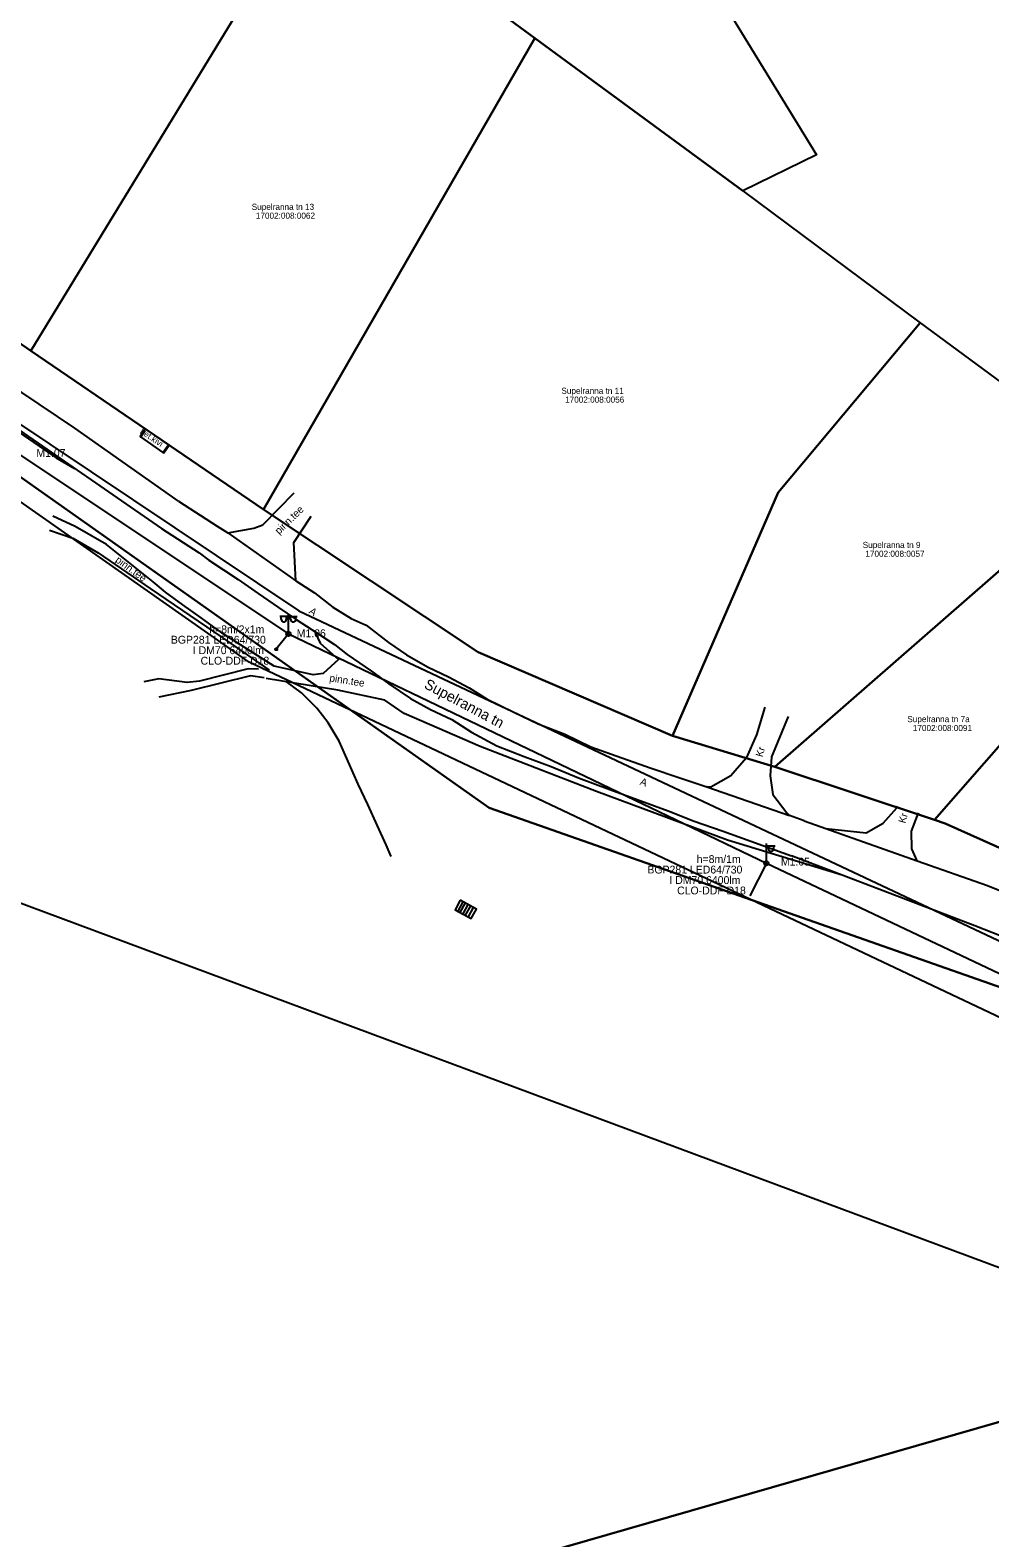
# Model space of a CAD drawing. Extents: x 641338 to 641996, y 6456526 to 6457159.
# Drawn here: x 641646.1 to 641755.8, y 6456646.6 to 6456819.1 of the extents above; entities that cross this region are included whole.
import ezdxf

# ---------------------------------------------------------------- set-up
doc = ezdxf.new("R2010")
doc.units = 0
for name, color, linetype in [('ABIJOONIS', 7, 'Continuous'), ('Default', 7, 'Continuous'), ('MOOTPIIR', 7, 'Continuous'), ('PIIR', 7, 'Continuous'), ('POST', 7, 'Continuous'), ('TEE', 7, 'Continuous'), ('VORK', 7, 'Continuous'), ('VORMISTUS', 7, 'Continuous')]:
    doc.layers.add(name, color=color, linetype=linetype)

# ---------------------------------------------------------------- blocks, each defined once
blk = doc.blocks.new('PUPOST_1')
at = {"layer": 'Default'}
blk.add_circle((0, 0), 0.5, dxfattribs=at)
blk = doc.blocks.new('ANKURP_1')
at = {"layer": 'POST'}
for radius in [0.25, 0.21, 0.17, 0.13, 0.0902, 0.0502, 0.0102]:
    blk.add_circle((0, 0), radius, dxfattribs=at)
blk = doc.blocks.new('VAPOST_1')
at = {"layer": 'Default'}
for p, q in [((0, 0.5), (0, 4.5)), ((0, 4), (2, 4)), ((0.45, 3.36), (0.45, 4)), ((1.68, 3.36), (1.68, 4))]:
    blk.add_line(p, q, dxfattribs=at)
blk.add_arc((1.07, 3.36), 0.613, 180, 0, dxfattribs=at)

msp = doc.modelspace()

# ---------------------------------------------------------------- linework, layer by layer
at = {"layer": 'MOOTPIIR'}
msp.add_lwpolyline([(641419.09, 6456906.88), (641419.17, 6456919.63), (641423.62, 6456921.19), (641434.32, 6456919.36), (641439.6, 6456915.51), (641440.69, 6456913.11), (641487.73, 6456879.21), (641600.94, 6456803.42), (641676.8, 6456752.63), (641781.83, 6456703.16), (641880.77, 6456677.26), (641879.24, 6456671.44), (641824.9, 6456685.67), (641779.4, 6456695.48), (641671.13, 6456746.77), (641560.87, 6456824.15), (641476.06, 6456880.77), (641436.95, 6456912.5), (641434.78, 6456915.4), (641422.58, 6456917.1), (641422.57, 6456907.19)], close=True, dxfattribs=at)
at = {"layer": 'PIIR'}
for points in [[(641420.44, 6456525.64), (641418.08, 6456576.41), (641468.4, 6456569.92), (641468.72, 6456634.28), (641486.12, 6456634.62), (641487.48, 6456704.91), (641470.07, 6456705.14), (641430.06, 6456705.67), (641428.79, 6456633.47), (641420.12, 6456625.94), (641429.7, 6456908.57), (641435.04, 6456910.2), (641582.54, 6456812), (641698.58, 6456730.12), (641784.46, 6456699.96), (641776.88, 6456683.2), (641794.24, 6456670.65), (641686.25, 6456639.52), (641686.92, 6456604.01), (641703.06, 6456581.24), (641637.27, 6456564.65), (641517.65, 6456541.69)], [(641572.98, 6456836.97), (641595.65, 6456874.95), (641598.57, 6456872.91), (641610.16, 6456888.4), (641609.15, 6456889.17), (641616.93, 6456892.36), (641637.52, 6456877.13), (641693.94, 6456835.4), (641713.48, 6456841.57), (641735.99, 6456804.79), (641727.57, 6456800.66), (641703.78, 6456818.14), (641679.06, 6456836.34), (641633.69, 6456870.57), (641591.75, 6456824.28)], [(641594.98, 6456817.67), (641591.75, 6456824.28), (641633.69, 6456870.57), (641679.06, 6456836.34), (641646.18, 6456782.39)], [(641646.18, 6456782.39), (641679.06, 6456836.34), (641703.78, 6456818.14), (641672.79, 6456764.25)], [(641697.3, 6456747.91), (641672.79, 6456764.25), (641703.78, 6456818.14), (641727.57, 6456800.66), (641747.86, 6456785.57), (641731.61, 6456766.16), (641719.52, 6456738.33)], [(641719.52, 6456738.33), (641731.61, 6456766.16), (641747.86, 6456785.57), (641788.24, 6456755.82), (641780.45, 6456745.27), (641768.79, 6456755.21), (641761.63, 6456761.32), (641731.23, 6456734.8)], [(641749.48, 6456728.73), (641731.23, 6456734.8), (641761.63, 6456761.32), (641768.79, 6456755.21), (641757.83, 6456744.46), (641757.88, 6456738.3)], [(641763.39, 6456722.64), (641750.73, 6456728.32), (641749.48, 6456728.73), (641757.88, 6456738.3), (641757.83, 6456744.46), (641768.79, 6456755.21), (641780.45, 6456745.27)], [(641861, 6456627.52), (641786.75, 6456591.08), (641774.02, 6456587.93), (641703.06, 6456581.24), (641686.92, 6456604.01), (641686.25, 6456639.52), (641794.24, 6456670.65), (641800.31, 6456667.34), (641827.39, 6456652.57), (641846.54, 6456649.55), (641844.71, 6456640.9)]]:
    msp.add_lwpolyline(points, close=True, dxfattribs=at)
msp.add_lwpolyline([(641594.98, 6456817.67), (641646.18, 6456782.39), (641672.79, 6456764.25), (641697.3, 6456747.91), (641719.52, 6456738.33), (641731.23, 6456734.8), (641749.48, 6456728.73), (641750.73, 6456728.32), (641763.39, 6456722.64), (641793.3, 6456709.51), (641823.26, 6456698.09), (641877.51, 6456683.77), (641879.49, 6456689.1), (641888.21, 6456688.44), (641898.03, 6456667.86), (641852.9, 6456679.62), (641819.94, 6456687.34), (641806.82, 6456692.01), (641784.46, 6456699.96), (641698.58, 6456730.12), (641582.54, 6456812)], dxfattribs=at)
at = {"layer": 'POST'}
for p, q in [((641675.63, 6456752), (641674.63, 6456752)), ((641674.79, 6456751.68), (641674.79, 6456752)), ((641675.41, 6456751.68), (641675.41, 6456752)), ((641675.63, 6456750.25), (641675.63, 6456752.25)), ((641675.63, 6456752), (641676.63, 6456752)), ((641675.86, 6456751.68), (641675.86, 6456752)), ((641676.47, 6456751.68), (641676.47, 6456752))]:
    msp.add_line(p, q, dxfattribs=at)
for points in [[(641675.63, 6456750), (641674.23, 6456748.25)], [(641730.27, 6456723.77), (641728.4, 6456720.04)]]:
    msp.add_lwpolyline(points, dxfattribs=at)
for centre in [(641675.1, 6456751.68), (641676.17, 6456751.68)]:
    msp.add_arc(centre, 0.306, 180, 0, dxfattribs=at)
at = {"layer": 'TEE'}
for points in [[(641590.75, 6456809.84), (641603.17, 6456802.04), (641613.92, 6456794.56), (641625.51, 6456786.39), (641637.59, 6456777.98), (641649.07, 6456770.16), (641651.16, 6456768.94)], [(641663.05, 6456765.18), (641651.2, 6456773.54), (641639.06, 6456781.71), (641628.39, 6456789.01), (641617.05, 6456796.97), (641615.24, 6456798.25)], [(641643.91, 6456773.95), (641661.12, 6456762.07), (641665.4, 6456759.29), (641666.54, 6456758.45), (641669.86, 6456756.21), (641672.15, 6456754.61), (641674.47, 6456753.01), (641676.52, 6456751.66), (641678.88, 6456750.12), (641680.89, 6456748.79), (641682.34, 6456747.63), (641685.14, 6456745.76), (641687.09, 6456744.3), (641689.57, 6456742.61), (641691.85, 6456741.36), (641694.31, 6456740.22), (641696.54, 6456738.75), (641699.47, 6456737.2), (641702.57, 6456735.99), (641705.67, 6456734.82), (641708.79, 6456733.54), (641712.37, 6456732.19), (641719.04, 6456729.75), (641722.03, 6456728.57)], [(641659.18, 6456773.33), (641658.67, 6456772.6), (641658.74, 6456772.55), (641659.25, 6456773.28)], [(641661.31, 6456770.76), (641658.74, 6456772.55)], [(641661.85, 6456771.53), (641661.31, 6456770.76), (641661.39, 6456770.71), (641661.93, 6456771.48)], [(641663.05, 6456765.18), (641667.49, 6456762.31), (641668.68, 6456761.58)], [(641668.68, 6456761.58), (641671.66, 6456762.09), (641672.71, 6456762.48), (641676.27, 6456766.12)], [(641678.68, 6456750.16), (641679.25, 6456748.96), (641681.35, 6456747.06), (641679.59, 6456745.46), (641678.46, 6456745.34), (641673.98, 6456746.31), (641668.29, 6456749.92), (641667.34, 6456750.62), (641665.63, 6456751.85), (641663.55, 6456753.34), (641661.55, 6456754.76), (641660.14, 6456755.97), (641654.83, 6456760.22), (641651.24, 6456762.29), (641648.69, 6456763.46)], [(641676.46, 6456756.06), (641676.25, 6456760.46), (641678.22, 6456763.47)], [(641648.32, 6456761.85), (641650.97, 6456760.96), (641653.88, 6456759.29), (641659.82, 6456755.18), (641668.05, 6456749.58), (641673.38, 6456745.91), (641672.8, 6456745.93)], [(641668.68, 6456761.58), (641676.46, 6456756.06)], [(641676.46, 6456756.06), (641678.6, 6456754.7), (641680.7, 6456753.07), (641682.78, 6456751.76), (641684.5, 6456751), (641687.08, 6456749.01), (641689.11, 6456747.6), (641691.6, 6456746.19), (641693.94, 6456745.1), (641696.29, 6456743.83), (641698.36, 6456742.55), (641701.39, 6456741.06), (641704.18, 6456739.71), (641707.21, 6456738.54), (641710.22, 6456737.1), (641713.73, 6456735.84), (641717.11, 6456734.66), (641720.28, 6456733.59), (641723.46, 6456732.51)], [(641672.21, 6456745.96), (641671.03, 6456746.02), (641665.47, 6456744.59), (641664.06, 6456744.45), (641660.82, 6456744.86), (641659.09, 6456744.52)], [(641672.85, 6456744.96), (641671.27, 6456745.22), (641664.51, 6456743.52), (641660.8, 6456742.76)], [(641738.92, 6456722.42), (641725.83, 6456726.4), (641710.84, 6456731.97), (641697.54, 6456737.12), (641688.87, 6456740.89), (641686.65, 6456742.41), (641681.29, 6456743.57), (641673.08, 6456744.92)], [(641682.44, 6456735.42), (641681.43, 6456737.74), (641680.15, 6456739.83), (641678.87, 6456741.52), (641677.11, 6456743.26), (641675.35, 6456744.55)], [(641687.39, 6456724.55), (641686.79, 6456725.87), (641685.79, 6456728.05), (641684.71, 6456730.5), (641683.59, 6456732.82), (641682.44, 6456735.42), (641681.43, 6456737.74), (641680.15, 6456739.83), (641678.87, 6456741.52), (641677.11, 6456743.26), (641675.35, 6456744.55)], [(641730.1, 6456741.61), (641729.13, 6456738.45), (641727.96, 6456735.79), (641726.21, 6456733.77), (641723.93, 6456732.46), (641723.46, 6456732.51)], [(641732.77, 6456740.54), (641730.87, 6456735.93), (641730.71, 6456733.77), (641731.03, 6456731.63), (641732.6, 6456729.55), (641732.92, 6456729.25)], [(641723.46, 6456732.51), (641732.92, 6456729.25)], [(641734.58, 6456728.64), (641732.92, 6456729.25)], [(641734.58, 6456728.64), (641737.08, 6456727.75)], [(641737.08, 6456727.75), (641741.67, 6456727.25), (641743.62, 6456728.37), (641745.19, 6456730.11), (641745.25, 6456730.31)], [(641747.52, 6456724.06), (641746.92, 6456725.41), (641746.85, 6456727.44), (641747.57, 6456729.22), (641747.67, 6456729.53)], [(641722.03, 6456728.57), (641725.21, 6456727.49), (641733.15, 6456724.62)], [(641737.08, 6456727.75), (641747.52, 6456724.06)], [(641770.03, 6456710.38), (641766.36, 6456711.81), (641754.09, 6456716.63), (641733.15, 6456724.62)], [(641747.52, 6456724.06), (641755.56, 6456721.21), (641768.6, 6456716), (641782.88, 6456710.38)], [(641695.27, 6456719.54), (641694.69, 6456718.44), (641696.53, 6456717.45), (641697.12, 6456718.52), (641695.27, 6456719.54)], [(641695.58, 6456719.37), (641694.99, 6456718.28)], [(641695.83, 6456719.23), (641695.24, 6456718.15)], [(641696.15, 6456719.05), (641695.56, 6456717.97)], [(641696.43, 6456718.9), (641695.85, 6456717.82)], [(641696.74, 6456718.73), (641696.16, 6456717.65)]]:
    msp.add_lwpolyline(points, dxfattribs=at)
at = {"layer": 'VORK'}
msp.add_lwpolyline([(641484.06, 6456879.94), (641519.61, 6456856.08), (641560.33, 6456828.14), (641601.37, 6456800.93), (641645.01, 6456770.41), (641675.63, 6456750), (641730.27, 6456723.77), (641781.4, 6456699.56), (641827.41, 6456688.09), (641877.08, 6456675.2)], dxfattribs=at)
at = {"layer": 'VORMISTUS'}
msp.add_lwpolyline([(641946.55, 6456606.86), (641337.92, 6456833.61)], dxfattribs=at)

# ---------------------------------------------------------------- block references
at = {"layer": 'POST', "xscale": 0.5, "yscale": 0.5}
for name, p in [('PUPOST_1', (641675.63, 6456750)), ('ANKURP_1', (641674.23, 6456748.25)), ('VAPOST_1', (641730.27, 6456723.77)), ('PUPOST_1', (641730.27, 6456723.77))]:
    msp.add_blockref(name, p, dxfattribs=at)

# ---------------------------------------------------------------- texts
at = {"layer": 'ABIJOONIS'}
for s, p in [('M1.07', (641646.8, 6456770.25)), ('h=8m/2x1m', (641666.57, 6456750.08)), ('BGP281 LED64/730', (641662.18, 6456748.89)), ('M1.06', (641676.57, 6456749.63)), ('I DM70 6400lm', (641664.69, 6456747.69)), ('CLO-DDF D18', (641665.58, 6456746.49)), ('BGP281 LED64/730', (641716.67, 6456722.6)), ('h=8m/1m', (641722.31, 6456723.8)), ('M1.05', (641731.93, 6456723.51)), ('I DM70 6400lm', (641719.18, 6456721.4)), ('CLO-DDF D18', (641720.07, 6456720.21))]:
    msp.add_text(s, height=0.896, rotation=359.996, dxfattribs=at).set_placement(p)
at = {"layer": 'PIIR'}
for s, p in [('Supelranna tn 13', (641671.43, 6456798.5)), ('17002:008:0062', (641671.9, 6456797.49)), ('Supelranna tn 11', (641706.84, 6456777.46)), ('17002:008:0056', (641707.26, 6456776.45)), ('Supelranna tn 9', (641741.29, 6456759.83)), ('17002:008:0057', (641741.59, 6456758.82)), ('Supelranna tn 7a', (641746.39, 6456739.91)), ('17002:008:0091', (641747.02, 6456738.89))]:
    msp.add_text(s, height=0.7, dxfattribs=at).set_placement(p)
at = {"layer": 'TEE'}
for s, height, rotation, p in [('bet.kivi', 0.7, 326.3043, (641658.58, 6456772.98)), ('pinn.tee', 0.85, 44.1279, (641674.55, 6456761.33)), ('pinn.tee', 0.85, 323.9569, (641655.75, 6456758.29)), ('A', 0.85, 324.3156, (641677.89, 6456752.43)), ('pinn.tee', 0.85, 350.9919, (641680.27, 6456744.58)), ('Supelranna tn', 1.2, 332.0195, (641691.04, 6456743.87)), ('Kr', 0.85, 74.0451, (641729.83, 6456735.86)), ('A', 0.85, 340.4054, (641715.75, 6456732.78)), ('Kr', 0.85, 74.0451, (641746.15, 6456728.28))]:
    msp.add_text(s, height=height, rotation=rotation, dxfattribs=at).set_placement(p)

doc.saveas('drawing.dxf')
